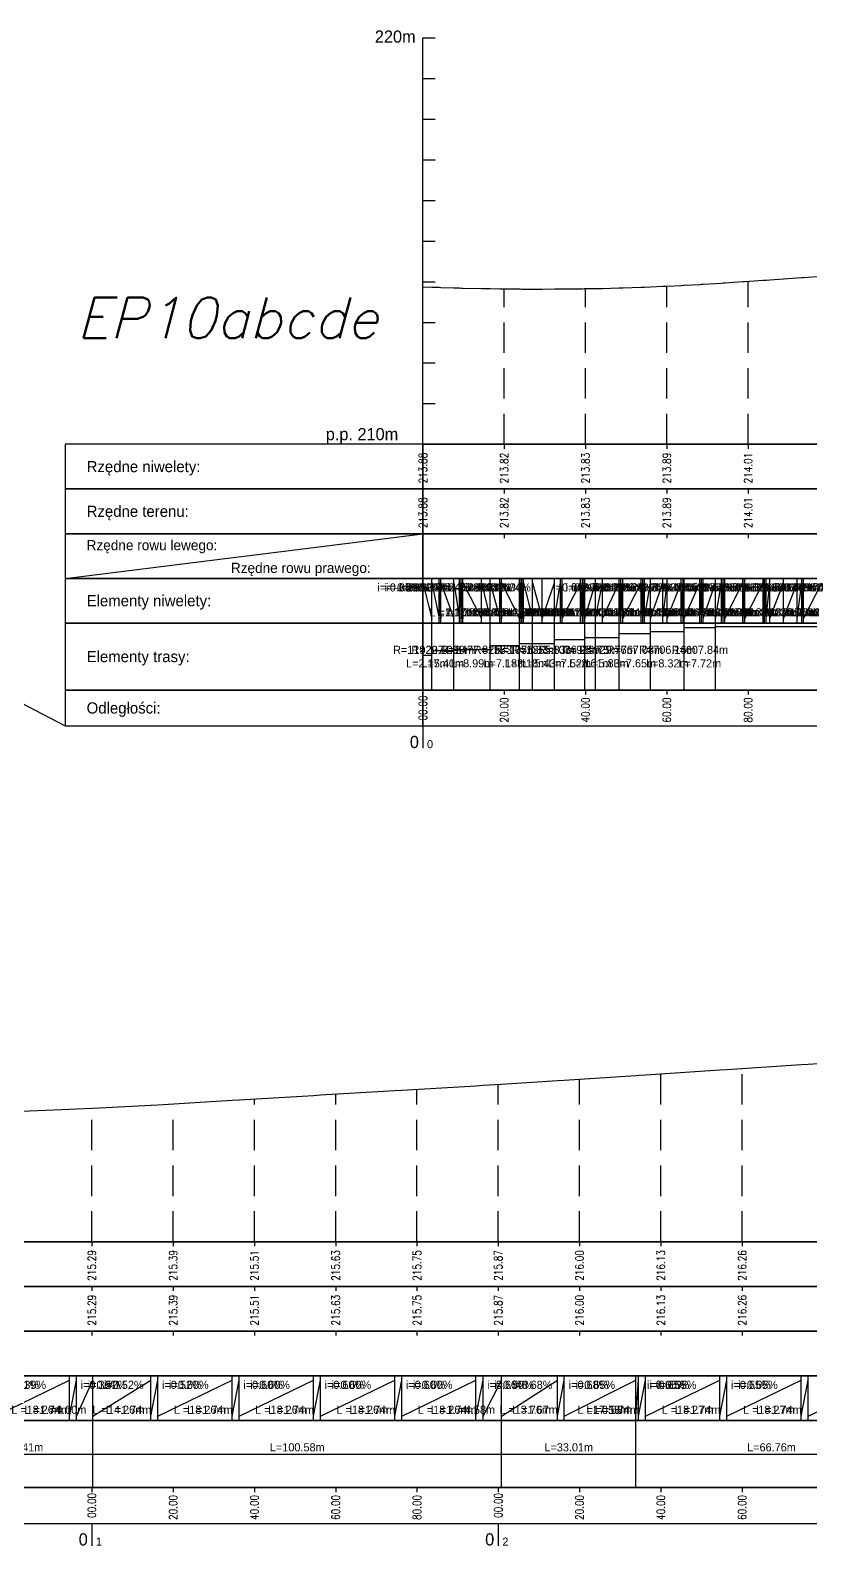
# Model space of a CAD drawing. Header units: metres. Extents: x 7399493 to 7407015, y 5696902 to 5712236.
# Drawn here: x 7405769.8 to 7405961.8, y 5700336.9 to 5700709.8 of the extents above; entities that cross this region are included whole.
import ezdxf

# ---------------------------------------------------------------- set-up
doc = ezdxf.new("R2010")
doc.units = ezdxf.units.M
doc.linetypes.add('DASHED', pattern=[0.75, 0.5, -0.25])
for name, color, linetype in [('pomoc', 140, 'Continuous'), ('PR_0', 7, 'Continuous'), ('PR_istniejacy_teren', 7, 'Continuous')]:
    doc.layers.add(name, color=color, linetype=linetype)
doc.styles.add('simplex 0.80', font='simplex.shx', dxfattribs={"width": 0.8})
doc.styles.add('Standard poch.', font='simplex.shx', dxfattribs={"oblique": 15})

# ---------------------------------------------------------------- blocks, each defined once
blk = doc.blocks.new('*U207')
at = {"layer": 'pomoc', "color": 1, "linetype": 'Continuous', "lineweight": -3, "char_height": 2, "attachment_point": 6, "rotation": 90, "style": 'simplex 0.80'}
for s, insert in [('213.88', (7404319.22, 5701531.1)), ('213.82', (7404339.22, 5701531.1)), ('213.83', (7404359.22, 5701531.1)), ('213.89', (7404379.22, 5701531.1)), ('214.01', (7404399.22, 5701531.1)), ('214.15', (7404419.22, 5701531.1)), ('214.26', (7404439.22, 5701531.1)), ('214.36', (7404459.22, 5701531.1)), ('214.41', (7404479.22, 5701531.1)), ('214.48', (7404499.22, 5701531.1)), ('214.55', (7404519.22, 5701531.1)), ('214.62', (7404539.22, 5701531.1)), ('214.68', (7404559.22, 5701531.1)), ('214.74', (7404579.22, 5701531.1)), ('214.80', (7404599.22, 5701531.1))]:
    blk.add_mtext(s, dxfattribs=dict(at, insert=insert))
blk = doc.blocks.new('*U206')
at = {"layer": 'pomoc', "color": 1, "linetype": 'Continuous', "lineweight": -3, "char_height": 2, "attachment_point": 6, "rotation": 90, "style": 'simplex 0.80'}
for s, insert in [('213.88', (7404319.22, 5701520.1)), ('213.82', (7404339.22, 5701520.1)), ('213.83', (7404359.22, 5701520.1)), ('213.89', (7404379.22, 5701520.1)), ('214.01', (7404399.22, 5701520.1)), ('214.15', (7404419.22, 5701520.1)), ('214.26', (7404439.22, 5701520.1)), ('214.36', (7404459.22, 5701520.1)), ('214.41', (7404479.22, 5701520.1)), ('214.48', (7404499.22, 5701520.1)), ('214.55', (7404519.22, 5701520.1)), ('214.62', (7404539.22, 5701520.1)), ('214.68', (7404559.22, 5701520.1)), ('214.74', (7404579.22, 5701520.1)), ('214.80', (7404599.22, 5701520.1))]:
    blk.add_mtext(s, dxfattribs=dict(at, insert=insert))
blk = doc.blocks.new('*U203')
at = {"layer": 'PR_0', "color": 1, "linetype": 'Continuous', "lineweight": -3, "char_height": 2}
for s, insert, attachment_point in [('i=-0.38%', (7404318.64, 5701496.94), 9), ('i=-0.39%', (7404320.43, 5701496.94), 9), ('i=-0.39%', (7404320.87, 5701496.94), 9), ('i=-0.30%', (7404324.04, 5701496.94), 9), ('i=-0.32%', (7404325.42, 5701496.94), 9), ('i=-0.32%', (7404325.85, 5701496.94), 9), ('i=-0.24%', (7404326.28, 5701496.94), 9), ('i=-0.24%', (7404330.84, 5701496.94), 9), ('i=-0.15%', (7404333.03, 5701496.94), 9), ('i=-0.18%', (7404335.39, 5701496.94), 9), ('i=-0.18%', (7404335.82, 5701496.94), 9), ('i=-0.08%', (7404340.21, 5701496.94), 9), ('i=-0.11%', (7404340.36, 5701496.94), 9), ('i=-0.11%', (7404340.79, 5701496.94), 9), ('i=-0.01%', (7404341.23, 5701496.94), 9), ('i=-0.01%', (7404343.38, 5701496.94), 9), ('i=-0.04%', (7404345.76, 5701496.94), 9), ('i=0.06%', (7404351.26, 5701496.94), 7), ('i=0.02%', (7404354.31, 5701496.94), 7), ('i=0.02%', (7404355.81, 5701496.94), 7), ('i=0.13%', (7404356.23, 5701496.94), 7), ('i=0.13%', (7404360.77, 5701496.94), 7), ('i=0.24%', (7404361.2, 5701496.94), 7), ('i=0.24%', (7404361.63, 5701496.94), 7), ('i=0.20%', (7404361.83, 5701496.94), 7), ('i=0.16%', (7404364.44, 5701496.94), 7), ('i=0.28%', (7404366.16, 5701496.94), 7), ('i=0.21%', (7404370.26, 5701496.94), 7), ('i=0.21%', (7404370.68, 5701496.94), 7), ('i=0.33%', (7404371.11, 5701496.94), 7), ('i=0.33%', (7404375.65, 5701496.94), 7), ('i=0.46%', (7404376.07, 5701496.94), 7), ('i=0.46%', (7404376.49, 5701496.94), 7), ('i=0.40%', (7404377.91, 5701496.94), 7), ('i=0.52%', (7404381.01, 5701496.94), 7), ('i=0.48%', (7404382.08, 5701496.94), 7), ('i=0.47%', (7404385.53, 5701496.94), 7), ('i=0.61%', (7404385.96, 5701496.94), 7), ('i=0.56%', (7404386.24, 5701496.94), 7), ('i=0.51%', (7404390.1, 5701496.94), 7), ('i=0.51%', (7404390.47, 5701496.94), 7), ('i=0.65%', (7404390.9, 5701496.94), 7), ('i=0.58%', (7404393.96, 5701496.94), 7), ('i=0.57%', (7404395.42, 5701496.94), 7), ('i=0.68%', (7404395.84, 5701496.94), 7), ('i=0.68%', (7404396.25, 5701496.94), 7), ('i=0.59%', (7404400.65, 5701496.94), 7), ('i=0.66%', (7404400.77, 5701496.94), 7), ('i=0.66%', (7404401.2, 5701496.94), 7), ('i=0.69%', (7404405.71, 5701496.94), 7), ('i=0.70%', (7404405.73, 5701496.94), 7), ('i=0.70%', (7404405.96, 5701496.94), 7), ('i=0.69%', (7404405.97, 5701496.94), 7), ('i=0.73%', (7404405.97, 5701496.94), 7), ('i=0.73%', (7404406.38, 5701496.94), 7), ('i=0.64%', (7404407.34, 5701496.94), 7), ('i=0.70%', (7404410.65, 5701496.94), 7), ('i=0.61%', (7404414.03, 5701496.94), 7), ('i=0.61%', (7404415.16, 5701496.94), 7), ('i=0.68%', (7404415.58, 5701496.94), 7), ('i=0.68%', (7404420.09, 5701496.94), 7), ('i=0.75%', (7404420.52, 5701496.94), 7), ('i=0.66%', (7404420.72, 5701496.94), 7), ('i=0.65%', (7404425.04, 5701496.94), 7), ('i=0.61%', (7404425.46, 5701496.94), 7), ('i=0.51%', (7404427.41, 5701496.94), 7), ('i=0.51%', (7404429.98, 5701496.94), 7), ('i=0.58%', (7404430.39, 5701496.94), 7), ('i=0.58%', (7404430.81, 5701496.94), 7), ('i=0.49%', (7404434.1, 5701496.94), 7), ('i=0.56%', (7404435.33, 5701496.94), 7), ('i=0.55%', (7404439.84, 5701496.94), 7), ('i=0.62%', (7404440.26, 5701496.94), 7), ('i=0.62%', (7404440.7, 5701496.94), 7), ('i=0.53%', (7404440.79, 5701496.94), 7), ('i=0.58%', (7404445.2, 5701496.94), 7), ('i=0.49%', (7404447.48, 5701496.94), 7), ('i=0.49%', (7404449.72, 5701496.94), 7), ('i=0.56%', (7404450.14, 5701496.94), 7), ('i=0.47%', (7404454.17, 5701496.94), 7), ('i=0.47%', (7404454.64, 5701496.94), 7), ('i=0.53%', (7404455.07, 5701496.94), 7), ('i=0.53%', (7404459.59, 5701496.94), 7), ('i=0.42%', (7404460.01, 5701496.94), 7), ('i=0.33%', (7404460.86, 5701496.94), 7), ('i=0.32%', (7404464.53, 5701496.94), 7), ('i=0.13%', (7404464.95, 5701496.94), 7), ('i=0.13%', (7404465.36, 5701496.94), 7), ('i=0.06%', (7404467.55, 5701496.94), 7), ('i=0.09%', (7404469.88, 5701496.94), 7), ('i=0.09%', (7404470.31, 5701496.94), 7), ('i=0.04%', (7404471.41, 5701496.94), 7), ('i=0.40%', (7404474.82, 5701496.94), 7), ('i=0.40%', (7404475.26, 5701496.94), 7), ('i=0.35%', (7404475.27, 5701496.94), 7), ('i=0.30%', (7404479.43, 5701496.94), 7), ('i=0.43%', (7404479.77, 5701496.94), 7), ('i=0.37%', (7404483.59, 5701496.94), 7), ('i=0.37%', (7404484.29, 5701496.94), 7), ('i=0.38%', (7404484.71, 5701496.94), 7), ('i=0.38%', (7404485.14, 5701496.94), 7), ('i=0.43%', (7404489.67, 5701496.94), 7), ('i=0.43%', (7404490.09, 5701496.94), 7), ('i=0.35%', (7404491.24, 5701496.94), 7), ('i=0.39%', (7404494.62, 5701496.94), 7), ('i=0.39%', (7404499.15, 5701496.94), 7), ('i=0.43%', (7404499.58, 5701496.94), 7), ('i=0.37%', (7404499.68, 5701496.94), 7), ('i=0.37%', (7404500.01, 5701496.94), 7), ('i=0.37%', (7404504.55, 5701496.94), 7), ('i=0.37%', (7404504.97, 5701496.94), 7), ('i=0.31%', (7404507.19, 5701496.94), 7), ('i=0.34%', (7404509.51, 5701496.94), 7), ('i=0.34%', (7404514.06, 5701496.94), 7), ('i=0.37%', (7404514.48, 5701496.94), 7), ('i=0.37%', (7404514.91, 5701496.94), 7), ('i=0.33%', (7404515.8, 5701496.94), 7), ('i=0.35%', (7404519.46, 5701496.94), 7), ('i=0.35%', (7404519.89, 5701496.94), 7), ('i=0.31%', (7404522.98, 5701496.94), 7), ('i=0.31%', (7404524.44, 5701496.94), 7), ('i=0.31%', (7404529, 5701496.94), 7), ('i=0.33%', (7404529.42, 5701496.94), 7), ('i=0.33%', (7404529.85, 5701496.94), 7), ('i=0.30%', (7404531.97, 5701496.94), 7), ('i=0.32%', (7404534.41, 5701496.94), 7), ('i=0.32%', (7404534.84, 5701496.94), 7), ('i=0.31%', (7404537.36, 5701496.94), 7), ('i=0.31%', (7404539.4, 5701496.94), 7), ('i=0.31%', (7404543.96, 5701496.94), 7), ('i=0.31%', (7404544.4, 5701496.94), 7), ('i=0.31%', (7404548.17, 5701496.94), 7), ('i=0.31%', (7404548.96, 5701496.94), 7), ('i=0.31%', (7404549.39, 5701496.94), 7), ('i=0.31%', (7404553.96, 5701496.94), 7), ('i=0.31%', (7404554.39, 5701496.94), 7), ('i=0.31%', (7404558.96, 5701496.94), 7), ('i=0.31%', (7404559.39, 5701496.94), 7), ('i=0.31%', (7404563.96, 5701496.94), 7), ('i=0.31%', (7404564.39, 5701496.94), 7), ('i=0.31%', (7404568.96, 5701496.94), 7), ('i=0.31%', (7404569.39, 5701496.94), 7), ('i=0.31%', (7404573.96, 5701496.94), 7), ('i=0.31%', (7404574.39, 5701496.94), 7), ('i=0.31%', (7404578.96, 5701496.94), 7), ('i=0.31%', (7404579.39, 5701496.94), 7), ('i=0.31%', (7404579.83, 5701496.94), 7), ('i=0.31%', (7404584.39, 5701496.94), 7), ('i=0.31%', (7404588.96, 5701496.94), 7), ('i=0.31%', (7404589.39, 5701496.94), 7), ('i=0.31%', (7404589.83, 5701496.94), 7), ('i=0.31%', (7404594.39, 5701496.94), 7), ('i=0.31%', (7404598.96, 5701496.94), 7), ('i=0.31%', (7404599.39, 5701496.94), 7), ('i=0.31%', (7404603.96, 5701496.94), 7), ('i=0.31%', (7404604.39, 5701496.94), 7), ('i=0.31%', (7404608.96, 5701496.94), 7), ('i=8.22%', (7404609.39, 5701496.94), 7), ('i=8.22%', (7404609.55, 5701496.94), 7), ('L =2.17m', (7404320.85, 5701490.81), 7), ('L =1.79m', (7404323.02, 5701490.81), 7), ('L =0.43m', (7404324.81, 5701490.81), 7), ('L =3.18m', (7404325.24, 5701490.81), 7), ('L =1.38m', (7404328.42, 5701490.81), 7), ('L =0.43m', (7404329.8, 5701490.81), 7), ('L =0.43m', (7404330.23, 5701490.81), 7), ('L =4.56m', (7404330.66, 5701490.81), 7), ('L =2.19m', (7404335.21, 5701490.81), 7), ('L =2.36m', (7404337.4, 5701490.81), 7), ('L =3.05m', (7404349.94, 5701490.81), 9), ('L =0.43m', (7404339.76, 5701490.81), 7), ('L =4.39m', (7404340.19, 5701490.81), 7), ('L =1.49m', (7404351.43, 5701490.81), 9), ('L =0.43m', (7404351.86, 5701490.81), 9), ('L =0.15m', (7404344.58, 5701490.81), 7), ('L =0.43m', (7404344.73, 5701490.81), 7), ('L =0.43m', (7404345.17, 5701490.81), 7), ('L =4.54m', (7404356.39, 5701490.81), 9), ('L =2.16m', (7404345.6, 5701490.81), 7), ('L =0.43m', (7404356.82, 5701490.81), 9), ('L =0.43m', (7404357.26, 5701490.81), 9), ('L =0.20m', (7404357.46, 5701490.81), 9), ('L =2.38m', (7404347.76, 5701490.81), 7), ('L =2.61m', (7404360.06, 5701490.81), 9), ('L =1.72m', (7404361.78, 5701490.81), 9), ('L =4.10m', (7404365.89, 5701490.81), 9), ('L =0.42m', (7404366.31, 5701490.81), 9), ('L =0.43m', (7404366.74, 5701490.81), 9), ('L =4.54m', (7404371.27, 5701490.81), 9), ('L =0.42m', (7404371.69, 5701490.81), 9), ('L =0.42m', (7404372.11, 5701490.81), 9), ('L =1.43m', (7404373.54, 5701490.81), 9), ('L =3.10m', (7404376.64, 5701490.81), 9), ('L =1.06m', (7404377.7, 5701490.81), 9), ('L =3.45m', (7404381.15, 5701490.81), 9), ('L =0.43m', (7404381.58, 5701490.81), 9), ('L =0.28m', (7404381.86, 5701490.81), 9), ('L =3.86m', (7404385.72, 5701490.81), 9), ('L =0.37m', (7404386.09, 5701490.81), 9), ('L =0.43m', (7404386.53, 5701490.81), 9), ('L =3.06m', (7404389.58, 5701490.81), 9), ('L =1.46m', (7404391.04, 5701490.81), 9), ('L =0.42m', (7404391.46, 5701490.81), 9), ('L =0.42m', (7404391.88, 5701490.81), 9), ('L =4.39m', (7404396.27, 5701490.81), 9), ('L =0.13m', (7404396.4, 5701490.81), 9), ('L =0.43m', (7404396.83, 5701490.81), 9), ('L =4.51m', (7404401.33, 5701490.81), 9), ('L =0.02m', (7404401.36, 5701490.81), 9), ('L =0.23m', (7404401.59, 5701490.81), 9), ('L =0.01m', (7404401.6, 5701490.81), 9), ('L =0.00m', (7404401.6, 5701490.81), 9), ('L =0.40m', (7404402, 5701490.81), 9), ('L =0.96m', (7404402.96, 5701490.81), 9), ('L =3.31m', (7404406.27, 5701490.81), 9), ('L =3.38m', (7404409.65, 5701490.81), 9), ('L =1.13m', (7404410.78, 5701490.81), 9), ('L =0.42m', (7404411.21, 5701490.81), 9), ('L =4.51m', (7404415.72, 5701490.81), 9), ('L =0.43m', (7404416.14, 5701490.81), 9), ('L =0.20m', (7404416.34, 5701490.81), 9), ('L =4.32m', (7404420.66, 5701490.81), 9), ('L =0.42m', (7404421.08, 5701490.81), 9), ('L =1.95m', (7404423.03, 5701490.81), 9), ('L =2.57m', (7404425.6, 5701490.81), 9), ('L =0.41m', (7404426.02, 5701490.81), 9), ('L =0.41m', (7404426.43, 5701490.81), 9), ('L =3.29m', (7404429.72, 5701490.81), 9), ('L =1.23m', (7404430.95, 5701490.81), 9), ('L =4.51m', (7404435.46, 5701490.81), 9), ('L =0.42m', (7404435.89, 5701490.81), 9), ('L =0.43m', (7404436.32, 5701490.81), 9), ('L =0.09m', (7404436.41, 5701490.81), 9), ('L =4.41m', (7404440.83, 5701490.81), 9), ('L =2.28m', (7404443.1, 5701490.81), 9), ('L =2.24m', (7404445.35, 5701490.81), 9), ('L =0.42m', (7404445.76, 5701490.81), 9), ('L =4.03m', (7404449.79, 5701490.81), 9), ('L =0.47m', (7404450.27, 5701490.81), 9), ('L =0.43m', (7404450.7, 5701490.81), 9), ('L =4.51m', (7404455.21, 5701490.81), 9), ('L =0.42m', (7404455.63, 5701490.81), 9), ('L =0.85m', (7404456.49, 5701490.81), 9), ('L =3.67m', (7404460.16, 5701490.81), 9), ('L =0.41m', (7404460.57, 5701490.81), 9), ('L =0.42m', (7404460.99, 5701490.81), 9), ('L =2.19m', (7404463.18, 5701490.81), 9), ('L =2.33m', (7404465.51, 5701490.81), 9), ('L =0.43m', (7404465.94, 5701490.81), 9), ('L =1.10m', (7404467.03, 5701490.81), 9), ('L =3.41m', (7404470.45, 5701490.81), 9), ('L =0.43m', (7404470.88, 5701490.81), 9), ('L =0.01m', (7404470.89, 5701490.81), 9), ('L =4.16m', (7404475.05, 5701490.81), 9), ('L =0.34m', (7404475.39, 5701490.81), 9), ('L =3.83m', (7404479.22, 5701490.81), 9), ('L =0.69m', (7404479.91, 5701490.81), 9), ('L =0.43m', (7404480.34, 5701490.81), 9), ('L =0.42m', (7404480.76, 5701490.81), 9), ('L =4.53m', (7404485.29, 5701490.81), 9), ('L =0.42m', (7404485.72, 5701490.81), 9), ('L =1.15m', (7404486.87, 5701490.81), 9), ('L =3.38m', (7404490.25, 5701490.81), 9), ('L =4.53m', (7404494.78, 5701490.81), 9), ('L =0.43m', (7404495.21, 5701490.81), 9), ('L =0.09m', (7404495.3, 5701490.81), 9), ('L =0.34m', (7404495.64, 5701490.81), 9), ('L =4.53m', (7404500.17, 5701490.81), 9), ('L =0.42m', (7404500.59, 5701490.81), 9), ('L =2.23m', (7404502.82, 5701490.81), 9), ('L =2.32m', (7404505.14, 5701490.81), 9), ('L =4.55m', (7404509.68, 5701490.81), 9), ('L =0.42m', (7404510.11, 5701490.81), 9), ('L =0.43m', (7404510.54, 5701490.81), 9), ('L =0.89m', (7404511.43, 5701490.81), 9), ('L =3.66m', (7404515.08, 5701490.81), 9), ('L =0.43m', (7404515.51, 5701490.81), 9), ('L =3.09m', (7404518.6, 5701490.81), 9), ('L =1.46m', (7404520.06, 5701490.81), 9), ('L =4.56m', (7404524.62, 5701490.81), 9), ('L =0.43m', (7404525.05, 5701490.81), 9), ('L =0.43m', (7404525.48, 5701490.81), 9), ('L =2.12m', (7404527.59, 5701490.81), 9), ('L =2.44m', (7404530.03, 5701490.81), 9), ('L =0.43m', (7404530.47, 5701490.81), 9), ('L =2.52m', (7404532.99, 5701490.81), 9), ('L =2.04m', (7404535.03, 5701490.81), 9), ('L =4.56m', (7404539.59, 5701490.81), 9), ('L =0.43m', (7404540.02, 5701490.81), 9), ('L =3.78m', (7404543.8, 5701490.81), 9), ('L =0.79m', (7404544.59, 5701490.81), 9), ('L =0.43m', (7404545.02, 5701490.81), 9), ('L =4.57m', (7404549.59, 5701490.81), 9), ('L =0.43m', (7404550.02, 5701490.81), 9), ('L =4.57m', (7404554.59, 5701490.81), 9), ('L =0.43m', (7404555.02, 5701490.81), 9), ('L =4.57m', (7404559.59, 5701490.81), 9), ('L =0.43m', (7404560.02, 5701490.81), 9), ('L =4.57m', (7404564.59, 5701490.81), 9), ('L =0.43m', (7404565.02, 5701490.81), 9), ('L =4.57m', (7404569.59, 5701490.81), 9), ('L =0.43m', (7404570.02, 5701490.81), 9), ('L =4.57m', (7404574.59, 5701490.81), 9), ('L =0.43m', (7404575.02, 5701490.81), 9), ('L =0.43m', (7404575.45, 5701490.81), 9), ('L =4.57m', (7404580.02, 5701490.81), 9), ('L =4.57m', (7404584.59, 5701490.81), 9), ('L =0.43m', (7404585.02, 5701490.81), 9), ('L =0.43m', (7404585.45, 5701490.81), 9), ('L =4.57m', (7404590.02, 5701490.81), 9), ('L =4.57m', (7404594.59, 5701490.81), 9), ('L =0.43m', (7404595.02, 5701490.81), 9), ('L =4.57m', (7404599.59, 5701490.81), 9), ('L =0.43m', (7404600.02, 5701490.81), 9), ('L =4.57m', (7404604.59, 5701490.81), 9), ('L =0.43m', (7404605.02, 5701490.81), 9), ('L =0.15m', (7404605.17, 5701490.81), 9), ('L =1.59m', (7404606.76, 5701490.81), 9)]:
    blk.add_mtext(s, dxfattribs=dict(at, insert=insert, attachment_point=attachment_point))
blk = doc.blocks.new('*U202')
at = {"layer": 'pomoc', "color": 1, "linetype": 'Continuous', "lineweight": -3, "char_height": 2}
for s, insert, attachment_point in [('R=11922.10m^JL=2.17m', (7404320.31, 5701480.94), 5), ('R=2974.90m^JL=5.40m', (7404324.09, 5701480.94), 5), ('R=2477.82m^JL=8.99m', (7404331.28, 5701480.94), 5), ('R=1583.07m^JL=7.18m', (7404339.37, 5701480.94), 5), ('R=1355.83m^JL=3.18m', (7404344.55, 5701480.94), 5), ('R=1355.83m^JL=5.43m', (7404348.85, 5701480.94), 5), ('R=1036.28m^JL=7.52m', (7404355.32, 5701480.94), 5), ('R=929.75m^JL=2.61m', (7404360.38, 5701480.94), 5), ('R=929.76m^JL=5.83m', (7404364.6, 5701480.94), 5), ('R=767.08m^JL=7.65m', (7404371.34, 5701480.94), 5), ('R=706.16m^JL=8.32m', (7404379.33, 5701480.94), 5), ('R=607.84m^JL=7.72m', (7404387.35, 5701480.94), 5), ('R=588.90m^JL=73.59m', (7404428, 5701480.94), 5), ('R=607.84m^JL=7.72m', (7404468.66, 5701480.94), 5), ('R=706.16m^JL=8.32m', (7404476.68, 5701480.94), 5), ('R=767.08m^JL=7.65m', (7404484.67, 5701480.94), 5), ('R=929.76m^JL=8.43m', (7404492.71, 5701480.94), 5), ('R=1036.28m^JL=7.52m', (7404500.68, 5701480.94), 5), ('R=1355.83m^JL=8.61m', (7404508.75, 5701480.94), 5), ('R=1583.07m^JL=7.18m', (7404516.64, 5701480.94), 5), ('R=2477.82m^JL=8.99m', (7404524.72, 5701480.94), 5), ('R=2974.90m^JL=5.40m', (7404531.91, 5701480.94), 5), ('R=11922.41m^JL=10.81m', (7404540.02, 5701480.94), 5), ('L=62.96m', (7404576.9, 5701481.56), 8), ('L=0.01m', (7404608.39, 5701481.56), 8)]:
    blk.add_mtext(s, dxfattribs=dict(at, insert=insert, attachment_point=attachment_point))
blk = doc.blocks.new('*U200')
at = {"layer": 'pomoc', "color": 1, "linetype": 'Continuous', "lineweight": -3}
for s, insert, char_height, attachment_point in [('0', (7404318.22, 5701458.39), 3, 9), ('0', (7404320.22, 5701458.38), 2, 7), ('0', (7404418.22, 5701458.39), 3, 9), ('1', (7404420.22, 5701458.38), 2, 7), ('0', (7404518.22, 5701458.39), 3, 9), ('2', (7404520.22, 5701458.38), 2, 7)]:
    blk.add_mtext(s, dxfattribs=dict(at, insert=insert, char_height=char_height, attachment_point=attachment_point))
blk = doc.blocks.new('*U225')
at = {"layer": 'pomoc', "color": 7, "linetype": 'DASHED', "lineweight": -3, "ltscale": 15}
for p, q in [((240, 0), (240, 41.34)), ((260, 0), (260, 42.65)), ((180, 0), (180, 37.53)), ((200, 0), (200, 38.69)), ((220, 0), (220, 40.03)), ((120, 0), (120, 33.94)), ((140, 0), (140, 35.14)), ((160, 0), (160, 36.33)), ((100, 0), (100, 32.87))]:
    blk.add_line(p, q, dxfattribs=at)
at = {"layer": 'pomoc', "color": 7, "linetype": 'Continuous', "lineweight": -3}
for p, q in [((0, 0), (844.51, 0)), ((100, -11), (100, -12.1)), ((120, -11), (120, -12.1)), ((140, -11), (140, -12.1)), ((160, -11), (160, -12.1)), ((180, -11), (180, -12.1)), ((200, -11), (200, -12.1)), ((220, -11), (220, -12.1)), ((240, -11), (240, -12.1)), ((260, -11), (260, -12.1)), ((100, -22), (100, -23.1)), ((120, -22), (120, -23.1)), ((140, -22), (140, -23.1)), ((160, -22), (160, -23.1)), ((180, -22), (180, -23.1)), ((200, -22), (200, -23.1)), ((220, -22), (220, -23.1)), ((240, -22), (240, -23.1)), ((260, -22), (260, -23.1)), ((100, -60.5), (100, -61.6)), ((120, -60.5), (120, -61.6)), ((140, -60.5), (140, -61.6)), ((160, -60.5), (160, -61.6)), ((180, -60.5), (180, -61.6)), ((200, -60.5), (200, -61.6)), ((220, -60.5), (220, -61.6)), ((240, -60.5), (240, -61.6)), ((260, -60.5), (260, -61.6)), ((100, -69.3), (100, -74.8)), ((200, -69.3), (200, -74.8))]:
    blk.add_line(p, q, dxfattribs=at)
at = {"layer": 'pomoc', "color": 1, "linetype": 'Continuous', "lineweight": -3}
for p, q in [((100, 0), (100, -1.1)), ((120, 0), (120, -1.1)), ((140, 0), (140, -1.1)), ((160, 0), (160, -1.1)), ((180, 0), (180, -1.1)), ((200, 0), (200, -1.1)), ((220, 0), (220, -1.1)), ((240, 0), (240, -1.1)), ((260, 0), (260, -1.1)), ((100, -22), (100, -23.1)), ((120, -22), (120, -23.1)), ((140, -22), (140, -23.1)), ((160, -22), (160, -23.1)), ((180, -22), (180, -23.1)), ((200, -22), (200, -23.1)), ((220, -22), (220, -23.1)), ((240, -22), (240, -23.1)), ((260, -22), (260, -23.1)), ((94.51, -44), (94.51, -33)), ((96.25, -44), (96.25, -33)), ((100.25, -44), (100.25, -33)), ((114.51, -44), (114.51, -33)), ((116.25, -44), (116.25, -33)), ((134.51, -44), (134.51, -33)), ((136.25, -44), (136.25, -33)), ((154.51, -44), (154.51, -33)), ((156.25, -44), (156.25, -33)), ((174.51, -44), (174.51, -33)), ((176.25, -44), (176.25, -33)), ((194.51, -44), (194.51, -33)), ((196.25, -44), (196.25, -33)), ((200.83, -44), (200.83, -33)), ((214.59, -44), (214.59, -33)), ((216.25, -44), (216.25, -33)), ((233.84, -44), (233.84, -33)), ((234.52, -44), (234.52, -33)), ((236.26, -44), (236.26, -33)), ((254.52, -44), (254.52, -33)), ((256.26, -44), (256.26, -33)), ((274.53, -44), (274.53, -33)), ((276.27, -44), (276.27, -33)), ((76.25, -42.9), (94.51, -34.1)), ((94.51, -42.9), (96.25, -34.1)), ((96.25, -42.9), (100.25, -34.1)), ((100.25, -42.9), (114.51, -34.1)), ((114.51, -42.9), (116.25, -34.1)), ((116.25, -42.9), (134.51, -34.1)), ((134.51, -42.9), (136.25, -34.1)), ((136.25, -42.9), (154.51, -34.1)), ((154.51, -42.9), (156.25, -34.1)), ((156.25, -42.9), (174.51, -34.1)), ((174.51, -42.9), (176.25, -34.1)), ((176.25, -42.9), (194.51, -34.1)), ((194.51, -42.9), (196.25, -34.1)), ((196.25, -42.9), (200.83, -34.1)), ((200.83, -42.9), (214.59, -34.1)), ((214.59, -42.9), (216.25, -34.1)), ((216.25, -42.9), (233.84, -34.1)), ((233.84, -42.9), (234.52, -34.1)), ((234.52, -42.9), (236.26, -34.1)), ((236.26, -42.9), (254.52, -34.1)), ((254.52, -42.9), (256.26, -34.1)), ((256.26, -42.9), (274.53, -34.1)), ((274.53, -42.9), (276.27, -34.1)), ((276.27, -42.9), (294.53, -34.1)), ((100.25, -60.5), (100.25, -44)), ((200.83, -60.5), (200.83, -44)), ((233.84, -60.5), (233.84, -44)), ((63.83, -52.25), (100.25, -52.25)), ((100.25, -52.25), (200.83, -52.25)), ((200.83, -52.25), (233.84, -52.25)), ((233.84, -52.25), (300.6, -52.25))]:
    blk.add_line(p, q, dxfattribs=at)
at = {"layer": 'pomoc', "color": 7, "linetype": 'Continuous', "lineweight": -3}
for points in [[(0, -11), (844.51, -11), (844.51, 0), (0, 0)], [(0, -22), (844.51, -22), (844.51, -11), (0, -11)], [(0, -33), (844.51, -33), (844.51, -22), (0, -22)], [(0, -33), (844.51, -33), (844.51, -22), (0, -22)], [(0, -44), (844.51, -44), (844.51, -33), (0, -33)], [(0, -60.5), (844.51, -60.5), (844.51, -44), (0, -44)], [(0, -69.3), (844.51, -69.3), (844.51, -60.5), (0, -60.5)]]:
    blk.add_3dface(points, dxfattribs=at)
blk = doc.blocks.new('*U223')
at = {"layer": 'pomoc', "color": 1, "linetype": 'Continuous', "lineweight": -3, "char_height": 2, "attachment_point": 6, "rotation": 90, "style": 'simplex 0.80'}
for s, insert in [('215.29', (7403892.32, 5700412.7)), ('215.39', (7403912.32, 5700412.7)), ('215.51', (7403932.32, 5700412.7)), ('215.63', (7403952.32, 5700412.7)), ('215.75', (7403972.32, 5700412.7)), ('215.87', (7403992.32, 5700412.7)), ('216.00', (7404012.32, 5700412.7)), ('216.13', (7404032.32, 5700412.7)), ('216.26', (7404052.32, 5700412.7))]:
    blk.add_mtext(s, dxfattribs=dict(at, insert=insert))
blk = doc.blocks.new('*U222')
at = {"layer": 'pomoc', "color": 1, "linetype": 'Continuous', "lineweight": -3, "char_height": 2, "attachment_point": 6, "rotation": 90, "style": 'simplex 0.80'}
for s, insert in [('215.29', (7403892.32, 5700401.7)), ('215.39', (7403912.32, 5700401.7)), ('215.51', (7403932.32, 5700401.7)), ('215.63', (7403952.32, 5700401.7)), ('215.75', (7403972.32, 5700401.7)), ('215.87', (7403992.32, 5700401.7)), ('216.00', (7404012.32, 5700401.7)), ('216.13', (7404032.32, 5700401.7)), ('216.26', (7404052.32, 5700401.7))]:
    blk.add_mtext(s, dxfattribs=dict(at, insert=insert))
blk = doc.blocks.new('*U221')
at = {"layer": 'PR_0', "color": 1, "linetype": 'Continuous', "lineweight": -3, "char_height": 2}
for s, insert, attachment_point in [('i=0.31%', (7403869.58, 5700378.54), 7), ('i=0.39%', (7403871.32, 5700378.54), 7), ('i=0.39%', (7403889.58, 5700378.54), 7), ('i=0.52%', (7403891.32, 5700378.54), 7), ('i=0.52%', (7403895.32, 5700378.54), 7), ('i=0.52%', (7403909.58, 5700378.54), 7), ('i=0.60%', (7403911.32, 5700378.54), 7), ('i=0.60%', (7403929.58, 5700378.54), 7), ('i=0.60%', (7403931.32, 5700378.54), 7), ('i=0.60%', (7403949.58, 5700378.54), 7), ('i=0.60%', (7403951.32, 5700378.54), 7), ('i=0.60%', (7403969.58, 5700378.54), 7), ('i=0.60%', (7403971.32, 5700378.54), 7), ('i=0.60%', (7403989.58, 5700378.54), 7), ('i=0.50%', (7403991.32, 5700378.54), 7), ('i=0.68%', (7403995.9, 5700378.54), 7), ('i=0.68%', (7404009.66, 5700378.54), 7), ('i=0.65%', (7404011.33, 5700378.54), 7), ('i=0.65%', (7404028.91, 5700378.54), 7), ('i=0.65%', (7404029.59, 5700378.54), 7), ('i=0.65%', (7404031.33, 5700378.54), 7), ('i=0.65%', (7404049.6, 5700378.54), 7), ('i=0.65%', (7404051.34, 5700378.54), 7), ('L =18.26m', (7403885.21, 5700372.41), 9), ('L =1.74m', (7403886.95, 5700372.41), 9), ('L =4.00m', (7403890.95, 5700372.41), 9), ('L =14.26m', (7403905.21, 5700372.41), 9), ('L =1.74m', (7403906.95, 5700372.41), 9), ('L =18.26m', (7403925.21, 5700372.41), 9), ('L =1.74m', (7403926.95, 5700372.41), 9), ('L =18.26m', (7403945.21, 5700372.41), 9), ('L =1.74m', (7403946.95, 5700372.41), 9), ('L =18.26m', (7403965.21, 5700372.41), 9), ('L =1.74m', (7403966.95, 5700372.41), 9), ('L =18.26m', (7403985.21, 5700372.41), 9), ('L =1.74m', (7403986.95, 5700372.41), 9), ('L =4.58m', (7403991.53, 5700372.41), 9), ('L =13.76m', (7404005.29, 5700372.41), 9), ('L =1.67m', (7404006.95, 5700372.41), 9), ('L =17.58m', (7404024.54, 5700372.41), 9), ('L =0.68m', (7404025.22, 5700372.41), 9), ('L =1.74m', (7404026.96, 5700372.41), 9), ('L =18.27m', (7404045.22, 5700372.41), 9), ('L =1.74m', (7404046.96, 5700372.41), 9), ('L =18.27m', (7404065.23, 5700372.41), 9), ('L =1.74m', (7404066.97, 5700372.41), 9)]:
    blk.add_mtext(s, dxfattribs=dict(at, insert=insert, attachment_point=attachment_point))
blk = doc.blocks.new('*U220')
at = {"layer": 'pomoc', "color": 1, "linetype": 'Continuous', "lineweight": -3, "char_height": 2, "attachment_point": 8}
for s, insert in [('L=36.41m', (7403874.37, 5700363.16)), ('L=100.58m', (7403942.86, 5700363.16)), ('L=33.01m', (7404009.66, 5700363.16)), ('L=66.76m', (7404059.54, 5700363.16))]:
    blk.add_mtext(s, dxfattribs=dict(at, insert=insert))
blk = doc.blocks.new('*U219')
at = {"layer": 'pomoc', "color": 1, "linetype": 'Continuous', "lineweight": -3, "char_height": 2, "attachment_point": 5, "rotation": 90, "style": 'simplex 0.80'}
for s, insert in [('00.00', (7403892.32, 5700349.89)), ('20.00', (7403912.32, 5700349.39)), ('40.00', (7403932.32, 5700349.39)), ('60.00', (7403952.32, 5700349.39)), ('80.00', (7403972.32, 5700349.39)), ('00.00', (7403992.32, 5700349.89)), ('20.00', (7404012.32, 5700349.39)), ('40.00', (7404032.32, 5700349.39)), ('60.00', (7404052.32, 5700349.39))]:
    blk.add_mtext(s, dxfattribs=dict(at, insert=insert))
blk = doc.blocks.new('*U218')
at = {"layer": 'pomoc', "color": 1, "linetype": 'Continuous', "lineweight": -3}
for s, insert, char_height, attachment_point in [('0', (7403891.32, 5700339.99), 3, 9), ('0', (7403991.32, 5700339.99), 3, 9), ('1', (7403893.32, 5700339.98), 2, 7), ('2', (7403993.32, 5700339.98), 2, 7)]:
    blk.add_mtext(s, dxfattribs=dict(at, insert=insert, char_height=char_height, attachment_point=attachment_point))

msp = doc.modelspace()

# ---------------------------------------------------------------- linework, layer by layer
at = {"layer": 'pomoc', "color": 7, "linetype": 'Continuous', "lineweight": -3}
for p, q in [((7405866.36, 5700707.95), (7405869.36, 5700707.95)), ((7405866.36, 5700607.95), (7405866.36, 5700707.95)), ((7405866.36, 5700697.95), (7405869.36, 5700697.95)), ((7405866.36, 5700687.95), (7405869.36, 5700687.95)), ((7405866.36, 5700677.95), (7405869.36, 5700677.95)), ((7405866.36, 5700667.95), (7405869.36, 5700667.95)), ((7405866.36, 5700657.95), (7405869.36, 5700657.95)), ((7405866.36, 5700647.95), (7405869.36, 5700647.95)), ((7405866.36, 5700637.95), (7405869.36, 5700637.95)), ((7405866.36, 5700627.95), (7405869.36, 5700627.95)), ((7405866.36, 5700617.95), (7405869.36, 5700617.95)), ((7405866.36, 5700607.95), (7406155.53, 5700607.95)), ((7405866.36, 5700596.95), (7405866.36, 5700595.85)), ((7405886.36, 5700596.95), (7405886.36, 5700595.85)), ((7405906.36, 5700596.95), (7405906.36, 5700595.85)), ((7405926.36, 5700596.95), (7405926.36, 5700595.85)), ((7405946.36, 5700596.95), (7405946.36, 5700595.85)), ((7405778.36, 5700574.95), (7405866.36, 5700585.95)), ((7405866.36, 5700585.95), (7405866.36, 5700584.85)), ((7405886.36, 5700585.95), (7405886.36, 5700584.85)), ((7405906.36, 5700585.95), (7405906.36, 5700584.85)), ((7405926.36, 5700585.95), (7405926.36, 5700584.85)), ((7405946.36, 5700585.95), (7405946.36, 5700584.85)), ((7405866.36, 5700547.45), (7405866.36, 5700546.35)), ((7405886.36, 5700547.45), (7405886.36, 5700546.35)), ((7405906.36, 5700547.45), (7405906.36, 5700546.35)), ((7405926.36, 5700547.45), (7405926.36, 5700546.35)), ((7405946.36, 5700547.45), (7405946.36, 5700546.35)), ((7405866.36, 5700538.65), (7405866.36, 5700533.15))]:
    msp.add_line(p, q, dxfattribs=at)
at = {"layer": 'pomoc', "color": 4, "linetype": 'Continuous', "lineweight": 25}
msp.add_line((7405508.68, 5700678.96), (7405778.36, 5700538.65), dxfattribs=at)
at = {"layer": 'pomoc', "color": 7, "linetype": 'DASHED', "lineweight": -3, "ltscale": 15}
for p, q in [((7405866.36, 5700607.95), (7405866.36, 5700646.72)), ((7405886.36, 5700607.95), (7405886.36, 5700646.19)), ((7405906.36, 5700607.95), (7405906.36, 5700646.25)), ((7405926.36, 5700607.95), (7405926.36, 5700646.88)), ((7405946.36, 5700607.95), (7405946.36, 5700648.06))]:
    msp.add_line(p, q, dxfattribs=at)
at = {"layer": 'pomoc', "color": 1, "linetype": 'Continuous', "lineweight": -3}
for p, q in [((7405866.36, 5700607.95), (7405866.36, 5700606.85)), ((7405886.36, 5700607.95), (7405886.36, 5700606.85)), ((7405906.36, 5700607.95), (7405906.36, 5700606.85)), ((7405926.36, 5700607.95), (7405926.36, 5700606.85)), ((7405946.36, 5700607.95), (7405946.36, 5700606.85)), ((7405866.36, 5700585.95), (7405866.36, 5700584.85)), ((7405886.36, 5700585.95), (7405886.36, 5700584.85)), ((7405906.36, 5700585.95), (7405906.36, 5700584.85)), ((7405926.36, 5700585.95), (7405926.36, 5700584.85)), ((7405946.36, 5700585.95), (7405946.36, 5700584.85)), ((7405866.36, 5700563.95), (7405866.36, 5700574.95)), ((7405868.54, 5700563.95), (7405868.54, 5700574.95)), ((7405870.32, 5700563.95), (7405870.32, 5700574.95)), ((7405870.76, 5700563.95), (7405870.76, 5700574.95)), ((7405873.93, 5700563.95), (7405873.93, 5700574.95)), ((7405875.31, 5700563.95), (7405875.31, 5700574.95)), ((7405875.74, 5700563.95), (7405875.74, 5700574.95)), ((7405876.17, 5700563.95), (7405876.17, 5700574.95)), ((7405880.73, 5700563.95), (7405880.73, 5700574.95)), ((7405882.92, 5700563.95), (7405882.92, 5700574.95)), ((7405885.28, 5700563.95), (7405885.28, 5700574.95)), ((7405885.71, 5700563.95), (7405885.71, 5700574.95)), ((7405890.1, 5700563.95), (7405890.1, 5700574.95)), ((7405890.25, 5700563.95), (7405890.25, 5700574.95)), ((7405890.68, 5700563.95), (7405890.68, 5700574.95)), ((7405891.12, 5700563.95), (7405891.12, 5700574.95)), ((7405893.28, 5700563.95), (7405893.28, 5700574.95)), ((7405895.66, 5700563.95), (7405895.66, 5700574.95)), ((7405898.7, 5700563.95), (7405898.7, 5700574.95)), ((7405900.2, 5700563.95), (7405900.2, 5700574.95)), ((7405900.62, 5700563.95), (7405900.62, 5700574.95)), ((7405905.16, 5700563.95), (7405905.16, 5700574.95)), ((7405905.59, 5700563.95), (7405905.59, 5700574.95)), ((7405906.02, 5700563.95), (7405906.02, 5700574.95)), ((7405906.22, 5700563.95), (7405906.22, 5700574.95)), ((7405908.83, 5700563.95), (7405908.83, 5700574.95)), ((7405910.55, 5700563.95), (7405910.55, 5700574.95)), ((7405914.65, 5700563.95), (7405914.65, 5700574.95)), ((7405915.07, 5700563.95), (7405915.07, 5700574.95)), ((7405915.5, 5700563.95), (7405915.5, 5700574.95)), ((7405920.04, 5700563.95), (7405920.04, 5700574.95)), ((7405920.46, 5700563.95), (7405920.46, 5700574.95)), ((7405920.88, 5700563.95), (7405920.88, 5700574.95)), ((7405922.31, 5700563.95), (7405922.31, 5700574.95)), ((7405925.41, 5700563.95), (7405925.41, 5700574.95)), ((7405926.47, 5700563.95), (7405926.47, 5700574.95)), ((7405929.92, 5700563.95), (7405929.92, 5700574.95)), ((7405930.35, 5700563.95), (7405930.35, 5700574.95)), ((7405930.63, 5700563.95), (7405930.63, 5700574.95)), ((7405934.49, 5700563.95), (7405934.49, 5700574.95)), ((7405934.86, 5700563.95), (7405934.86, 5700574.95)), ((7405935.29, 5700563.95), (7405935.29, 5700574.95)), ((7405938.35, 5700563.95), (7405938.35, 5700574.95)), ((7405939.81, 5700563.95), (7405939.81, 5700574.95)), ((7405940.23, 5700563.95), (7405940.23, 5700574.95)), ((7405940.64, 5700563.95), (7405940.64, 5700574.95)), ((7405945.04, 5700563.95), (7405945.04, 5700574.95)), ((7405945.16, 5700563.95), (7405945.16, 5700574.95)), ((7405945.59, 5700563.95), (7405945.59, 5700574.95)), ((7405950.1, 5700563.95), (7405950.1, 5700574.95)), ((7405950.12, 5700563.95), (7405950.12, 5700574.95)), ((7405950.36, 5700563.95), (7405950.36, 5700574.95)), ((7405950.36, 5700563.95), (7405950.36, 5700574.95)), ((7405950.37, 5700563.95), (7405950.37, 5700574.95)), ((7405950.77, 5700563.95), (7405950.77, 5700574.95)), ((7405951.73, 5700563.95), (7405951.73, 5700574.95)), ((7405955.04, 5700563.95), (7405955.04, 5700574.95)), ((7405958.42, 5700563.95), (7405958.42, 5700574.95)), ((7405959.55, 5700563.95), (7405959.55, 5700574.95)), ((7405959.97, 5700563.95), (7405959.97, 5700574.95)), ((7405866.36, 5700573.85), (7405868.54, 5700565.05)), ((7405868.54, 5700573.85), (7405870.32, 5700565.05)), ((7405870.32, 5700573.85), (7405870.76, 5700565.05)), ((7405870.76, 5700573.85), (7405873.93, 5700565.05)), ((7405873.93, 5700573.85), (7405875.31, 5700565.05)), ((7405875.31, 5700573.85), (7405875.74, 5700565.05)), ((7405875.74, 5700573.85), (7405876.17, 5700565.05)), ((7405876.17, 5700573.85), (7405880.73, 5700565.05)), ((7405880.73, 5700573.85), (7405882.92, 5700565.05)), ((7405882.92, 5700573.85), (7405885.28, 5700565.05)), ((7405885.28, 5700573.85), (7405885.71, 5700565.05)), ((7405885.71, 5700573.85), (7405890.1, 5700565.05)), ((7405890.1, 5700573.85), (7405890.25, 5700565.05)), ((7405890.25, 5700573.85), (7405890.68, 5700565.05)), ((7405890.68, 5700573.85), (7405891.12, 5700565.05)), ((7405891.12, 5700573.85), (7405893.28, 5700565.05)), ((7405893.28, 5700573.85), (7405895.66, 5700565.05)), ((7405895.66, 5700565.05), (7405898.7, 5700573.85)), ((7405898.7, 5700565.05), (7405900.2, 5700573.85)), ((7405900.2, 5700565.05), (7405900.62, 5700573.85)), ((7405900.62, 5700565.05), (7405905.16, 5700573.85)), ((7405905.16, 5700565.05), (7405905.59, 5700573.85)), ((7405905.59, 5700565.05), (7405906.02, 5700573.85)), ((7405906.02, 5700565.05), (7405906.22, 5700573.85)), ((7405906.22, 5700565.05), (7405908.83, 5700573.85)), ((7405908.83, 5700565.05), (7405910.55, 5700573.85)), ((7405910.55, 5700565.05), (7405914.65, 5700573.85)), ((7405914.65, 5700565.05), (7405915.07, 5700573.85)), ((7405915.07, 5700565.05), (7405915.5, 5700573.85)), ((7405915.5, 5700565.05), (7405920.04, 5700573.85)), ((7405920.04, 5700565.05), (7405920.46, 5700573.85)), ((7405920.46, 5700565.05), (7405920.88, 5700573.85)), ((7405920.88, 5700565.05), (7405922.31, 5700573.85)), ((7405922.31, 5700565.05), (7405925.41, 5700573.85)), ((7405925.41, 5700565.05), (7405926.47, 5700573.85)), ((7405926.47, 5700565.05), (7405929.92, 5700573.85)), ((7405929.92, 5700565.05), (7405930.35, 5700573.85)), ((7405930.35, 5700565.05), (7405930.63, 5700573.85)), ((7405930.63, 5700565.05), (7405934.49, 5700573.85)), ((7405934.49, 5700565.05), (7405934.86, 5700573.85)), ((7405934.86, 5700565.05), (7405935.29, 5700573.85)), ((7405935.29, 5700565.05), (7405938.35, 5700573.85)), ((7405938.35, 5700565.05), (7405939.81, 5700573.85)), ((7405939.81, 5700565.05), (7405940.23, 5700573.85)), ((7405940.23, 5700565.05), (7405940.64, 5700573.85)), ((7405940.64, 5700565.05), (7405945.04, 5700573.85)), ((7405945.04, 5700565.05), (7405945.16, 5700573.85)), ((7405945.16, 5700565.05), (7405945.59, 5700573.85)), ((7405945.59, 5700565.05), (7405950.1, 5700573.85)), ((7405950.1, 5700565.05), (7405950.12, 5700573.85)), ((7405950.12, 5700565.05), (7405950.36, 5700573.85)), ((7405950.36, 5700565.05), (7405950.36, 5700573.85)), ((7405950.36, 5700565.05), (7405950.37, 5700573.85)), ((7405950.37, 5700565.05), (7405950.77, 5700573.85)), ((7405950.77, 5700565.05), (7405951.73, 5700573.85)), ((7405951.73, 5700565.05), (7405955.04, 5700573.85)), ((7405955.04, 5700565.05), (7405958.42, 5700573.85)), ((7405958.42, 5700565.05), (7405959.55, 5700573.85)), ((7405959.55, 5700565.05), (7405959.97, 5700573.85)), ((7405959.97, 5700565.05), (7405964.48, 5700573.85)), ((7405866.36, 5700547.45), (7405866.36, 5700563.95)), ((7405868.54, 5700547.45), (7405868.54, 5700563.95)), ((7405873.93, 5700547.45), (7405873.93, 5700563.95)), ((7405882.92, 5700547.45), (7405882.92, 5700563.95)), ((7405890.1, 5700547.45), (7405890.1, 5700563.95)), ((7405893.28, 5700547.45), (7405893.28, 5700563.95)), ((7405898.7, 5700547.45), (7405898.7, 5700563.95)), ((7405906.22, 5700547.45), (7405906.22, 5700563.95)), ((7405908.83, 5700547.45), (7405908.83, 5700563.95)), ((7405914.65, 5700547.45), (7405914.65, 5700563.95)), ((7405922.31, 5700547.45), (7405922.31, 5700563.95)), ((7405930.63, 5700547.45), (7405930.63, 5700563.95)), ((7405930.63, 5700561.89), (7405930.63, 5700562.89)), ((7405930.63, 5700562.89), (7405938.35, 5700562.89)), ((7405938.35, 5700547.45), (7405938.35, 5700563.95)), ((7405938.35, 5700562.89), (7405938.35, 5700563.12)), ((7405938.35, 5700563.12), (7406011.94, 5700563.12)), ((7405898.7, 5700558.92), (7405898.7, 5700559.92)), ((7405898.7, 5700559.92), (7405906.22, 5700559.92)), ((7405906.22, 5700559.92), (7405906.22, 5700560.4)), ((7405906.22, 5700560.4), (7405908.83, 5700560.4)), ((7405908.83, 5700560.4), (7405908.83, 5700560.4)), ((7405908.83, 5700560.4), (7405914.65, 5700560.4)), ((7405914.65, 5700560.4), (7405914.65, 5700561.4)), ((7405914.65, 5700561.4), (7405922.31, 5700561.4)), ((7405922.31, 5700561.4), (7405922.31, 5700561.89)), ((7405922.31, 5700561.89), (7405930.63, 5700561.89)), ((7405866.36, 5700556.06), (7405866.36, 5700556.06)), ((7405866.36, 5700556.06), (7405868.54, 5700556.06)), ((7405868.54, 5700556.06), (7405868.54, 5700557.17)), ((7405868.54, 5700557.17), (7405873.93, 5700557.17)), ((7405873.93, 5700557.17), (7405873.93, 5700557.46)), ((7405873.93, 5700557.46), (7405882.92, 5700557.46)), ((7405882.92, 5700557.46), (7405882.92, 5700558.46)), ((7405882.92, 5700558.46), (7405890.1, 5700558.46)), ((7405890.1, 5700558.46), (7405890.1, 5700558.92)), ((7405890.1, 5700558.92), (7405893.28, 5700558.92)), ((7405893.28, 5700558.92), (7405893.28, 5700558.92)), ((7405893.28, 5700558.92), (7405898.7, 5700558.92))]:
    msp.add_line(p, q, dxfattribs=at)
at = {"layer": 'pomoc', "color": 7, "linetype": 'Continuous', "lineweight": -3}
for points in [[(7405866.36, 5700596.95), (7405866.36, 5700607.95), (7405778.36, 5700607.95), (7405778.36, 5700596.95)], [(7405866.36, 5700596.95), (7406166.36, 5700596.95), (7406166.36, 5700607.95), (7405866.36, 5700607.95)], [(7405866.36, 5700585.95), (7405866.36, 5700596.95), (7405778.36, 5700596.95), (7405778.36, 5700585.95)], [(7405866.36, 5700585.95), (7406166.36, 5700585.95), (7406166.36, 5700596.95), (7405866.36, 5700596.95)], [(7405866.36, 5700574.95), (7405866.36, 5700585.95), (7405778.36, 5700585.95), (7405778.36, 5700574.95)], [(7405866.36, 5700574.95), (7405866.36, 5700585.95), (7405778.36, 5700585.95), (7405778.36, 5700574.95)], [(7405866.36, 5700574.95), (7406166.36, 5700574.95), (7406166.36, 5700585.95), (7405866.36, 5700585.95)], [(7405866.36, 5700574.95), (7406166.36, 5700574.95), (7406166.36, 5700585.95), (7405866.36, 5700585.95)], [(7405866.36, 5700563.95), (7405866.36, 5700574.95), (7405778.36, 5700574.95), (7405778.36, 5700563.95)], [(7405866.36, 5700563.95), (7406166.36, 5700563.95), (7406166.36, 5700574.95), (7405866.36, 5700574.95)], [(7405866.36, 5700547.45), (7405866.36, 5700563.95), (7405778.36, 5700563.95), (7405778.36, 5700547.45)], [(7405866.36, 5700547.45), (7406155.53, 5700547.45), (7406155.53, 5700563.95), (7405866.36, 5700563.95)], [(7405866.36, 5700538.65), (7405866.36, 5700547.45), (7405778.36, 5700547.45), (7405778.36, 5700538.65)], [(7405866.36, 5700538.65), (7406166.36, 5700538.65), (7406166.36, 5700547.45), (7405866.36, 5700547.45)]]:
    msp.add_3dface(points, dxfattribs=at)
at = {"layer": 'PR_istniejacy_teren', "color": 7, "linetype": 'Continuous', "lineweight": -3, "ltscale": 4}
for p, q in [((7405951.73, 5700648.43), (7405955.04, 5700648.64)), ((7405955.04, 5700648.64), (7405958.42, 5700648.88)), ((7405958.42, 5700648.88), (7405959.55, 5700648.95)), ((7405959.55, 5700648.95), (7405959.97, 5700648.97)), ((7405959.97, 5700648.97), (7405964.48, 5700649.28)), ((7405866.36, 5700646.72), (7405868.54, 5700646.64)), ((7405868.54, 5700646.64), (7405870.32, 5700646.57)), ((7405870.32, 5700646.57), (7405870.76, 5700646.55)), ((7405870.76, 5700646.55), (7405873.93, 5700646.46)), ((7405873.93, 5700646.46), (7405875.31, 5700646.41)), ((7405875.31, 5700646.41), (7405875.74, 5700646.4)), ((7405875.74, 5700646.4), (7405876.17, 5700646.39)), ((7405876.17, 5700646.39), (7405880.73, 5700646.28)), ((7405880.73, 5700646.28), (7405882.92, 5700646.25)), ((7405882.92, 5700646.25), (7405885.28, 5700646.21)), ((7405885.28, 5700646.21), (7405885.71, 5700646.2)), ((7405885.71, 5700646.2), (7405890.1, 5700646.16)), ((7405890.1, 5700646.16), (7405890.25, 5700646.16)), ((7405890.25, 5700646.16), (7405890.68, 5700646.15)), ((7405890.68, 5700646.15), (7405891.12, 5700646.15)), ((7405891.12, 5700646.15), (7405893.28, 5700646.15)), ((7405893.28, 5700646.15), (7405895.66, 5700646.14)), ((7405895.66, 5700646.14), (7405898.7, 5700646.16)), ((7405898.7, 5700646.16), (7405900.2, 5700646.16)), ((7405900.2, 5700646.16), (7405900.62, 5700646.17)), ((7405900.62, 5700646.17), (7405905.16, 5700646.22)), ((7405905.16, 5700646.22), (7405905.59, 5700646.23)), ((7405905.59, 5700646.23), (7405906.02, 5700646.24)), ((7405906.02, 5700646.24), (7405906.22, 5700646.24)), ((7405906.22, 5700646.24), (7405908.83, 5700646.3)), ((7405908.83, 5700646.3), (7405910.55, 5700646.32)), ((7405910.55, 5700646.32), (7405914.65, 5700646.44)), ((7405914.65, 5700646.44), (7405915.07, 5700646.45)), ((7405915.07, 5700646.45), (7405915.5, 5700646.46)), ((7405915.5, 5700646.46), (7405920.04, 5700646.61)), ((7405920.04, 5700646.61), (7405920.46, 5700646.62)), ((7405920.46, 5700646.62), (7405920.88, 5700646.64)), ((7405920.88, 5700646.64), (7405922.31, 5700646.71)), ((7405922.31, 5700646.71), (7405925.41, 5700646.83)), ((7405925.41, 5700646.83), (7405926.47, 5700646.88)), ((7405926.47, 5700646.88), (7405929.92, 5700647.05)), ((7405929.92, 5700647.05), (7405930.35, 5700647.07)), ((7405930.35, 5700647.07), (7405930.63, 5700647.09)), ((7405930.63, 5700647.09), (7405934.49, 5700647.3)), ((7405934.49, 5700647.3), (7405934.86, 5700647.32)), ((7405934.86, 5700647.32), (7405935.29, 5700647.34)), ((7405935.29, 5700647.34), (7405938.35, 5700647.54)), ((7405938.35, 5700647.54), (7405939.81, 5700647.62)), ((7405939.81, 5700647.62), (7405940.23, 5700647.65)), ((7405940.23, 5700647.65), (7405940.64, 5700647.68)), ((7405940.64, 5700647.68), (7405945.04, 5700647.98)), ((7405945.04, 5700647.98), (7405945.16, 5700647.99)), ((7405945.16, 5700647.99), (7405945.59, 5700648.01)), ((7405945.59, 5700648.01), (7405950.1, 5700648.31)), ((7405950.1, 5700648.31), (7405950.12, 5700648.31)), ((7405950.12, 5700648.31), (7405950.36, 5700648.33)), ((7405950.36, 5700648.33), (7405950.36, 5700648.33)), ((7405950.36, 5700648.33), (7405950.37, 5700648.33)), ((7405950.37, 5700648.33), (7405950.77, 5700648.36)), ((7405950.77, 5700648.36), (7405951.73, 5700648.43)), ((7405941.15, 5700454.13), (7405959.42, 5700455.32)), ((7405959.42, 5700455.32), (7405961.16, 5700455.44)), ((7405961.16, 5700455.44), (7405979.42, 5700456.63)), ((7405885.72, 5700450.46), (7405899.48, 5700451.4)), ((7405899.48, 5700451.4), (7405901.14, 5700451.51)), ((7405901.14, 5700451.51), (7405918.73, 5700452.66)), ((7405918.73, 5700452.66), (7405919.41, 5700452.7)), ((7405919.41, 5700452.7), (7405921.15, 5700452.82)), ((7405921.15, 5700452.82), (7405939.41, 5700454.01)), ((7405939.41, 5700454.01), (7405941.15, 5700454.13)), ((7405821.14, 5700446.63), (7405839.4, 5700447.73)), ((7405839.4, 5700447.73), (7405841.14, 5700447.83)), ((7405841.14, 5700447.83), (7405859.4, 5700448.92)), ((7405859.4, 5700448.92), (7405861.14, 5700449.03)), ((7405861.14, 5700449.03), (7405879.4, 5700450.12)), ((7405879.4, 5700450.12), (7405881.14, 5700450.23)), ((7405881.14, 5700450.23), (7405885.72, 5700450.46)), ((7405761.14, 5700443.61), (7405779.4, 5700444.33)), ((7405779.4, 5700444.33), (7405781.14, 5700444.4)), ((7405781.14, 5700444.4), (7405785.14, 5700444.61)), ((7405785.14, 5700444.61), (7405799.4, 5700445.35)), ((7405799.4, 5700445.35), (7405801.14, 5700445.44)), ((7405801.14, 5700445.44), (7405819.4, 5700446.53)), ((7405819.4, 5700446.53), (7405821.14, 5700446.63))]:
    msp.add_line(p, q, dxfattribs=at)

# ---------------------------------------------------------------- block references
at = {"layer": 'pomoc', "color": 4, "linetype": 'Continuous', "lineweight": -3}
for name in ['*U207', '*U206', '*U203', '*U202', '*U200']:
    msp.add_blockref(name, (1547.14, -925.24), dxfattribs=at)
at = {"layer": 'pomoc', "color": 30, "linetype": 'Continuous', "lineweight": -3}
for name, p in [('*U225', (7405684.89, 5700411.72)), ('*U223', (1892.57, -3.06)), ('*U222', (1892.57, -3.06)), ('*U221', (1892.57, -3.06)), ('*U220', (1892.57, -3.06)), ('*U219', (1892.57, -3.06)), ('*U218', (1892.57, -3.06))]:
    msp.add_blockref(name, p, dxfattribs=at)

# ---------------------------------------------------------------- texts
at = {"layer": 'pomoc', "style": 'Standard poch.', "oblique": 15}
msp.add_text('EP10abcde', height=10, dxfattribs=at).set_placement((7405781.13, 5700634.03))
at = {"layer": 'pomoc', "color": 2, "linetype": 'Continuous', "lineweight": -3, "char_height": 3}
for s, insert, attachment_point in [('220m', (7405864.56, 5700708.25), 6), ('p.p. 210m', (7405851.36, 5700611.95), 2)]:
    msp.add_mtext(s, dxfattribs=dict(at, insert=insert, attachment_point=attachment_point))
at = {"layer": 'pomoc', "color": 7, "linetype": 'Continuous', "lineweight": -3, "attachment_point": 4}
for s, insert, char_height in [('Rzędne niwelety:', (7405783.61, 5700602.05), 2.75), ('Rzędne terenu:', (7405783.61, 5700591.05), 2.75), ('Rzędne rowu lewego:', (7405783.61, 5700582.75), 2.5), ('Elementy niwelety:', (7405783.61, 5700569.05), 2.75), ('Elementy trasy:', (7405783.61, 5700555.3), 2.75), ('Odległości:', (7405783.61, 5700542.65), 2.75)]:
    msp.add_mtext(s, dxfattribs=dict(at, insert=insert, char_height=char_height))
at = {"layer": 'pomoc', "color": 1, "linetype": 'Continuous', "lineweight": -3, "insert": (7405819.11, 5700577.15), "char_height": 2.5, "attachment_point": 4}
msp.add_mtext('Rzędne rowu prawego:', dxfattribs=at)
at = {"layer": 'pomoc', "color": 1, "linetype": 'Continuous', "lineweight": -3, "char_height": 2, "attachment_point": 5, "rotation": 90, "style": 'simplex 0.80'}
for s, insert in [('00.00', (7405866.36, 5700543.05)), ('20.00', (7405886.36, 5700542.55)), ('40.00', (7405906.36, 5700542.55)), ('60.00', (7405926.36, 5700542.55)), ('80.00', (7405946.36, 5700542.55))]:
    msp.add_mtext(s, dxfattribs=dict(at, insert=insert))

doc.saveas('drawing.dxf')
